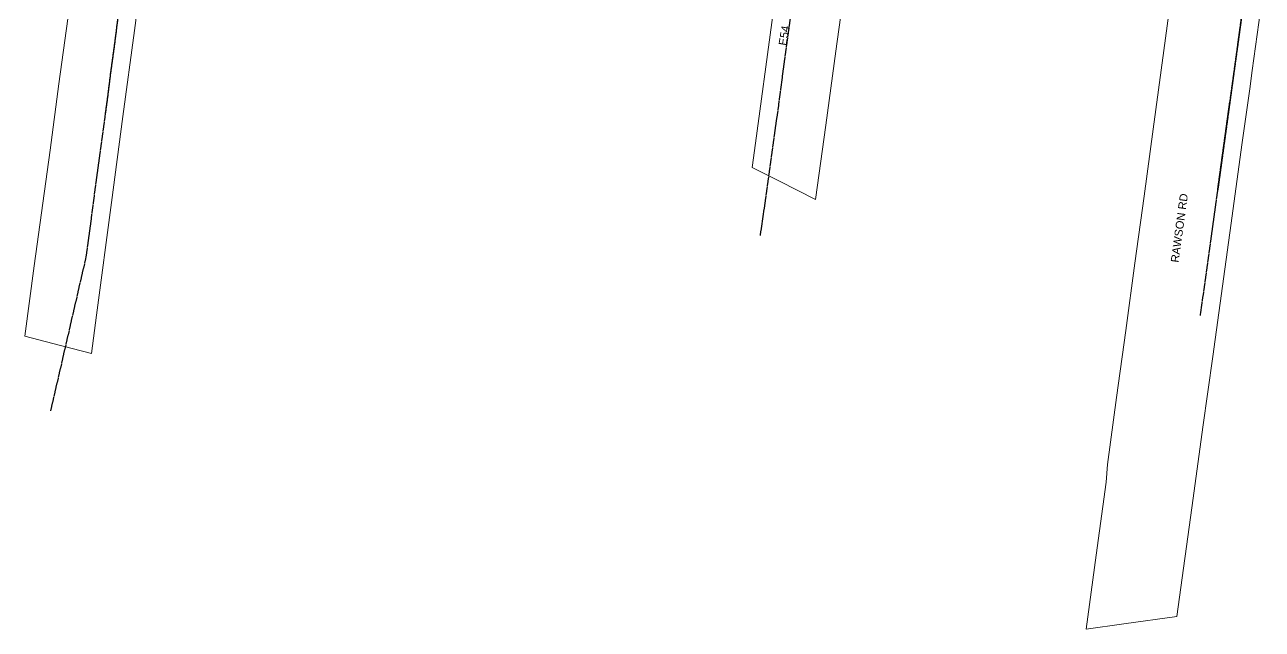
# Model space of a CAD drawing. Header units: metres. Extents: x 308227 to 308844, y 6250515 to 6251122.
# Drawn here: x 308278.2 to 308556.6, y 6250515.2 to 6250651.2 of the extents above; entities that cross this region are included whole.
import ezdxf

# ---------------------------------------------------------------- set-up
doc = ezdxf.new("R2010")
doc.units = ezdxf.units.M
doc.linetypes.add('Cable Exist OH', pattern=[1, 1, 0])
doc.layers.add('Cadastre Roads_SP_EXT', color=9, linetype='Continuous', lineweight=5)
for name, color, linetype in [('Mains_HV_EXT', 7, 'Continuous'), ('Mains_LV_EXT', 7, 'Continuous'), ('Mains_SL_EXT', 7, 'Continuous')]:
    doc.layers.add(name, color=color, linetype=linetype)
doc.styles.get("Standard").update_dxf_attribs({"font": 'arial.ttf'})

msp = doc.modelspace()

# ---------------------------------------------------------------- linework, layer by layer
at = {"layer": 'Cadastre Roads_SP_EXT', "linetype": 'Continuous'}
msp.add_lwpolyline([(308464.89, 6250676.09), (308466.96, 6250691.22), (308457.56, 6250687.25), (308450.63, 6250684.32), (308448.66, 6250669.76), (308446.23, 6250651.69), (308442.57, 6250624.54), (308441.83, 6250619.06), (308447.97, 6250615.98), (308456.1, 6250611.88), (308458.38, 6250628.55), (308460.66, 6250645.2), (308462.82, 6250660.97), (308464.89, 6250676.09)], close=True, dxfattribs=at)
for points in [[(308287.86, 6250652.48), (308285.89, 6250637.9), (308283.88, 6250622.92), (308280.34, 6250596.91), (308278.2, 6250581.12), (308284.49, 6250579.46), (308293.18, 6250577.18), (308294.33, 6250585.81), (308297.71, 6250611.21), (308300.29, 6250630.56), (308302.87, 6250649.89), (308305.45, 6250669.27)], [(308536.7, 6250662.11), (308534.43, 6250645.35), (308532.06, 6250627.7), (308529.99, 6250612.64), (308527.94, 6250597.55), (308525.88, 6250582.35), (308523.83, 6250567.27), (308521.75, 6250552.23), (308521.5, 6250548.28), (308519.25, 6250531.82), (308516.97, 6250515.16), (308525.45, 6250516.35), (308537.34, 6250518.02), (308541.02, 6250544.62), (308543.24, 6250560.63), (308545.44, 6250576.54), (308547.62, 6250592.32), (308549.82, 6250608.16), (308552.02, 6250624.12), (308553.78, 6250636.78), (308554.33, 6250640.9), (308556.59, 6250657.17)]]:
    msp.add_lwpolyline(points, dxfattribs=at)
at = {"layer": 'Mains_HV_EXT', "linetype": 'Cable Exist OH'}
for points in [[(308284.06, 6250564.28), (308292.02, 6250598.86), (308296.37, 6250631.22), (308300.79, 6250664.72), (308306.18, 6250696.96)], [(308556.44, 6250685.71), (308551.09, 6250646.76), (308546.55, 6250613.9), (308542.6, 6250585.76)]]:
    msp.add_lwpolyline(points, dxfattribs=at)
at = {"layer": 'Mains_LV_EXT', "linetype": 'Cable Exist OH'}
msp.add_lwpolyline([(308556.44, 6250685.71), (308551.09, 6250646.76)], dxfattribs=at)
at = {"layer": 'Mains_SL_EXT', "linetype": 'Cable Exist OH'}
for points in [[(308296.37, 6250631.07), (308300.79, 6250664.72), (308306.18, 6250696.96)], [(308455.61, 6250691.43), (308451.41, 6250660.25), (308447.33, 6250630.05), (308443.64, 6250603.75)], [(308546.57, 6250613.99), (308551.09, 6250646.76), (308556.44, 6250685.71)]]:
    msp.add_lwpolyline(points, dxfattribs=at)

# ---------------------------------------------------------------- texts
at = {"layer": 'Cadastre Roads_SP_EXT'}
msp.add_text('RAWSON RD', height=1.8, rotation=82.1866, dxfattribs=at).set_placement((308537.77, 6250597.58))
at = {"layer": 'Mains_LV_EXT'}
msp.add_text('E54', height=1.8, rotation=80.9697, dxfattribs=at).set_placement((308449.54, 6250646.39))

doc.saveas('drawing.dxf')
